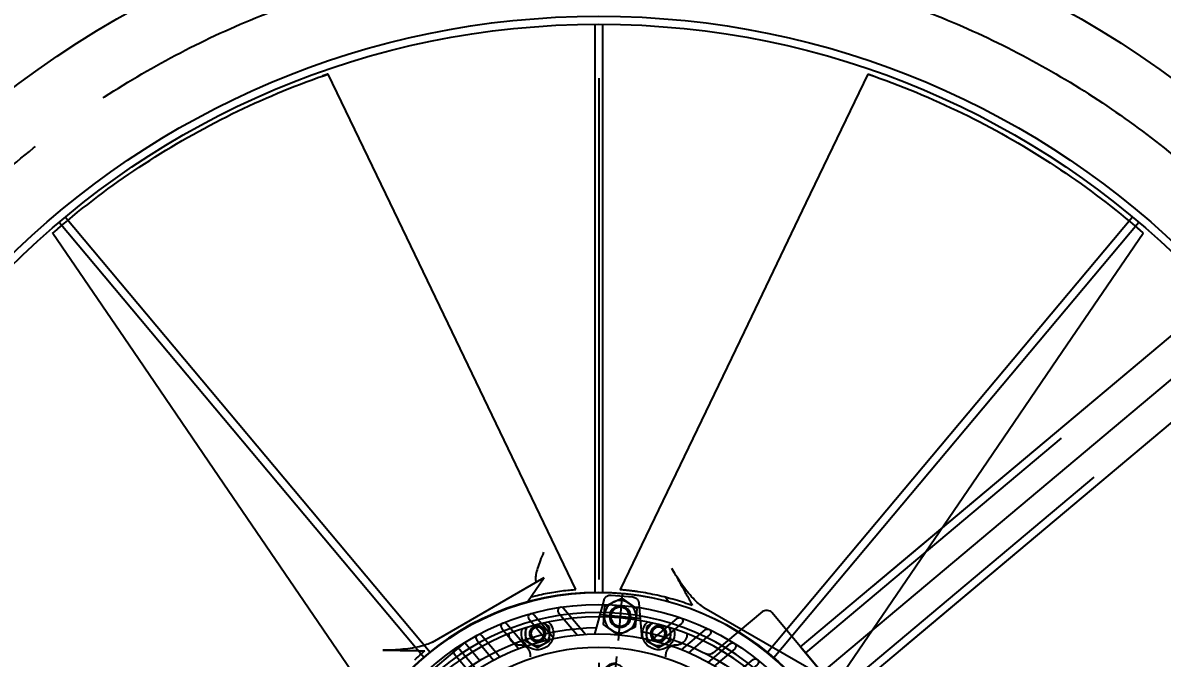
# Model space of a CAD drawing. Header units: millimetres. Extents: x -69382 to 174843, y -46375 to 101648.
# Drawn here: x -13557 to -12704, y 43932 to 44407 of the extents above; entities that cross this region are included whole.
import ezdxf

# ---------------------------------------------------------------- set-up
doc = ezdxf.new("R2010")
doc.units = ezdxf.units.MM
doc.header["$LTSCALE"] = 1000
for name, pattern in [('A-DASHD01', [0.75, 0.5, -0.25]), ('A-HIDDN01', [0.375, 0.25, -0.125]), ('CENTER', [50.8, 31.75, -6.35, 6.35, -6.35]), ('CENTER2', [1.125, 0.75, -0.125, 0.125, -0.125]), ('HIDDEN', [0.375, 0.25, -0.125]), ('PHANTOM', [2.5, 1.25, -0.25, 0.25, -0.25, 0.25, -0.25])]:
    doc.linetypes.add(name, pattern=pattern)
for name, color, linetype in [('-길작업', 255, 'Continuous'), ('1', 3, 'Continuous'), ('CEN', 1, 'CENTER'), ('CS-CONC', 4, 'Continuous'), ('CS-DIML', 1, 'Continuous'), ('CS-HIDL', 2, 'A-DASHD01'), ('CS-LEAT', 3, 'Continuous'), ('CST-01-02-02-G05-CS-EXCV', 3, 'CFZ008'), ('DIM1', 1, 'Continuous'), ('HID', 3, 'HIDDEN'), ('PHA', 6, 'PHANTOM')]:
    doc.layers.add(name, color=color, linetype=linetype)
doc.styles.add('WGTXT', font='DotumChe.ttf')
doc.linetypes.add('CFZ008', pattern='A,0.9,-0.2,[106,KHCLINE.shx,S=0.00606,R=180,X=0,Y=0],0.9', length=2)
doc.dimstyles.new('DIM-01', dxfattribs={"dimscale": 100, "dimtxt": 3, "dimasz": 0.6, "dimexe": 0, "dimexo": 0, "dimgap": 1, "dimtad": 1, "dimdec": 0, "dimrnd": 0.001, "dimzin": 1, "dimdsep": 46, "dimlunit": 6, "dimtxsty": 'WGTXT', "dimblk": 'DOT', "dimcen": 0, "dimclrd": 1, "dimclre": 1, "dimclrt": 3, "dimadec": 4, "dimazin": 0, "dimtfac": 1, "dimtdec": 0, "dimtix": 1, "dimtmove": 2, "dimatfit": 3, "dimldrblk": 'DOT', "dimfxl": 1.5, "dimlwd": -1, "dimarcsym": 0})

# ---------------------------------------------------------------- blocks, each defined once
blk = doc.blocks.new('MM2')
at = {"color": 140, "linetype": 'Continuous'}
for p, q in [((-27.5, 189), (27.5, 189)), ((-27.5, 189), (-27.5, 171.45)), ((27.5, 189), (27.5, 171.45)), ((-213, 63.5), (-164.99, 63.5)), ((-218, -58.5), (-218, 58.5)), ((-9, 28.62), (-9, 23)), ((9, 28.62), (9, 23)), ((-9, 23), (9, 23)), ((-213, -63.5), (-164.99, -63.5))]:
    blk.add_line(p, q, dxfattribs=at)
for points in [[(-21.11, 167.32), (-21.11, 187.57, -1), (-16.11, 187.57), (-16.11, 167.87)], [(21.11, 167.32), (21.11, 187.57, 1), (16.11, 187.57), (16.11, 167.87)], [(-60.55, 157.4), (-60.55, 179.32, -1), (-55.55, 179.32), (-55.55, 159.23)], [(-40.55, 163.7), (-40.55, 184.6, -1), (-35.55, 184.6), (-35.55, 164.85)], [(40.55, 163.7), (40.55, 184.6, 1), (35.55, 184.6), (35.55, 164.85)], [(60.55, 157.4), (60.55, 179.32, 1), (55.55, 179.32), (55.55, 159.23)], [(-80.55, 148.16), (-80.55, 171.36, -1), (-75.55, 171.36), (-75.55, 150.77)], [(80.55, 148.16), (80.55, 171.36, 1), (75.55, 171.36), (75.55, 150.77)], [(-100.55, 135.39), (-100.55, 160.96, -1), (-95.55, 160.96), (-95.55, 138.96)], [(100.55, 135.39), (100.55, 160.96, 1), (95.55, 160.96), (95.55, 138.96)], [(-135.39, 100.55), (-160.98, 100.55, 1), (-160.98, 95.55), (-138.96, 95.55)], [(135.39, 100.55), (160.98, 100.55, -1), (160.98, 95.55), (138.96, 95.55)], [(-148.16, 80.55), (-171.57, 80.55, 1), (-171.57, 75.55), (-150.77, 75.55)], [(148.16, 80.55), (171.57, 80.55, -1), (171.57, 75.55), (150.77, 75.55)], [(-157.4, 60.55), (-179.32, 60.55, 1), (-179.32, 55.55), (-159.23, 55.55)], [(157.4, 60.55), (179.32, 60.55, -1), (179.32, 55.55), (159.23, 55.55)], [(-163.7, 40.55), (-184.61, 40.55, 1), (-184.61, 35.55), (-164.85, 35.55)], [(163.7, 40.55), (184.61, 40.55, -1), (184.61, 35.55), (164.85, 35.55)], [(-167.32, 21.11), (-187.55, 21.11, 1), (-187.55, 16.11), (-167.87, 16.11)], [(167.32, 21.11), (187.55, 21.11, -1), (187.55, 16.11), (167.87, 16.11)], [(-167.32, -21.11), (-187.55, -21.11, -1), (-187.55, -16.11), (-167.87, -16.11)], [(167.32, -21.11), (187.55, -21.11, 1), (187.55, -16.11), (167.87, -16.11)], [(-163.7, -40.55), (-184.61, -40.55, -1), (-184.61, -35.55), (-164.85, -35.55)], [(163.7, -40.55), (184.61, -40.55, 1), (184.61, -35.55), (164.85, -35.55)], [(-157.4, -60.55), (-179.32, -60.55, -1), (-179.32, -55.55), (-159.23, -55.55)], [(157.4, -60.55), (179.32, -60.55, 1), (179.32, -55.55), (159.23, -55.55)], [(-148.16, -80.55), (-171.57, -80.55, -1), (-171.57, -75.55), (-150.77, -75.55)], [(148.16, -80.55), (171.57, -80.55, 1), (171.57, -75.55), (150.77, -75.55)], [(-135.39, -100.55), (-160.98, -100.55, -1), (-160.98, -95.55), (-138.96, -95.55)], [(135.39, -100.55), (160.98, -100.55, 1), (160.98, -95.55), (138.96, -95.55)], [(-100.55, -135.39), (-100.55, -160.96, 1), (-95.55, -160.96), (-95.55, -138.96)], [(100.55, -135.39), (100.55, -160.96, -1), (95.55, -160.96), (95.55, -138.96)], [(-80.55, -148.16), (-80.55, -171.36, 1), (-75.55, -171.36), (-75.55, -150.77)], [(80.55, -148.16), (80.55, -171.36, -1), (75.55, -171.36), (75.55, -150.77)], [(-60.55, -157.4), (-60.55, -179.32, 1), (-55.55, -179.32), (-55.55, -159.23)], [(60.55, -157.4), (60.55, -179.32, -1), (55.55, -179.32), (55.55, -159.23)], [(-40.55, -163.7), (-40.55, -184.6, 1), (-35.55, -184.6), (-35.55, -164.85)], [(-21.11, -167.32), (-21.11, -187.57, 1), (-16.11, -187.57), (-16.11, -167.87)], [(21.11, -167.32), (21.11, -187.57, -1), (16.11, -187.57), (16.11, -167.87)], [(40.55, -163.7), (40.55, -184.6, -1), (35.55, -184.6), (35.55, -164.85)]]:
    blk.add_lwpolyline(points, format="xyb", dxfattribs=at)
for points in [[(-106.11, 131.07), (-127.87, 146.3, 0.36397), (-134.27, 145.74), (-145.74, 134.28, 0.36397), (-146.3, 127.87), (-131.07, 106.12)], [(131.07, 106.11), (146.3, 127.87, 0.36397), (145.74, 134.27), (134.28, 145.74, 0.36397), (127.87, 146.3), (106.12, 131.07)], [(-131.07, -106.11), (-146.3, -127.87, 0.36397), (-145.74, -134.27), (-134.28, -145.74, 0.36397), (-127.87, -146.3), (-106.12, -131.07)], [(106.11, -131.07), (127.87, -146.3, 0.36397), (134.27, -145.74), (145.74, -134.28, 0.36397), (146.3, -127.87), (131.07, -106.12)]]:
    blk.add_lwpolyline(points, format="xyb")
for points in [[(-132.63, 115.66), (-119.25, 119.25), (-115.66, 132.63), (-125.46, 142.43), (-138.84, 138.84), (-142.43, 125.46)], [(115.66, 132.63), (119.25, 119.25), (132.63, 115.66), (142.43, 125.46), (138.84, 138.84), (125.46, 142.43)], [(-115.66, -132.63), (-119.25, -119.25), (-132.63, -115.66), (-142.43, -125.46), (-138.84, -138.84), (-125.46, -142.43)], [(132.63, -115.66), (119.25, -119.25), (115.66, -132.63), (125.46, -142.43), (138.84, -138.84), (142.43, -125.46)]]:
    blk.add_lwpolyline(points, close=True, dxfattribs=at)
for centre, radius in [((0, 0), 168.64), ((0, 0), 158.72), ((-129.05, 129.05), 12), ((-129.05, 129.05), 8), ((-129.05, 129.05), 8), ((129.05, 129.05), 12), ((129.05, 129.05), 8), ((129.05, 129.05), 8), ((-129.05, 129.05), 7), ((129.05, 129.05), 7), ((-98.78, 98.78), 7), ((98.78, 98.78), 7), ((0, 0), 7), ((-98.78, -98.78), 7), ((98.78, -98.78), 7), ((-129.05, -129.05), 12), ((129.05, -129.05), 12), ((-129.05, -129.05), 8), ((-129.05, -129.05), 8), ((-129.05, -129.05), 7), ((129.05, -129.05), 8), ((129.05, -129.05), 8), ((129.05, -129.05), 7)]:
    blk.add_circle(centre, radius, dxfattribs=at)
for centre, radius, start, end in [((0, 0), 173.64, 50.5317, 129.46573), ((0, 0), 173.64, 140.5317, 219.46573), ((-98.78, 98.78), 8, 226.64076, 135), ((98.78, 98.78), 8, 136.64076, 45), ((0, 0), 173.64, 320.5317, 39.46573), ((-213, 58.5), 5, 90, 180), ((-164.99, 68.5), 5, 270, 337.45276), ((0, 0), 30, 107.4576, 72.5424), ((0, 0), 8, 270, 180), ((-213, -58.5), 5, 180, 270), ((-164.99, -68.5), 5, 22.54724, 90), ((-98.78, -98.78), 8, 316.64076, 225), ((98.78, -98.78), 8, 46.64076, 315), ((0, 0), 173.64, 230.5317, 309.46573)]:
    blk.add_arc(centre, radius, start, end, dxfattribs=at)
at = {"layer": 'CEN'}
for p, q in [((-141.42, 141.42), (-116.31, 116.31)), ((-140.08, 118.02), (-118.02, 140.08)), ((141.42, 141.42), (116.31, 116.31)), ((118.02, 140.08), (140.08, 118.02)), ((-89.59, 89.59), (-107.98, 107.98)), ((89.59, 89.59), (107.98, 107.98)), ((-89.59, -89.59), (-107.98, -107.98)), ((89.59, -89.59), (107.98, -107.98)), ((-141.42, -141.42), (-116.31, -116.31)), ((-118.02, -140.08), (-140.08, -118.02)), ((141.42, -141.42), (116.31, -116.31)), ((140.08, -118.02), (118.02, -140.08))]:
    blk.add_line(p, q, dxfattribs=at)
blk.add_circle((0, 0), 139.7, dxfattribs=at)
blk = doc.blocks.new('QQQ')
at = {"color": 4, "linetype": 'Continuous'}
for p, q in [((297.09, 481.38), (311.34, 504.11)), ((297.09, 481.38), (311.34, 504.11)), ((526.01, 369.5), (311.34, 504.11)), ((526.01, 369.5), (311.34, 504.11)), ((517.95, 356.65), (303.29, 491.26)), ((517.95, 356.65), (303.29, 491.26)), ((519.81, 359.61), (305.14, 494.23)), ((519.81, 359.61), (305.14, 494.23)), ((511.75, 346.76), (297.09, 481.38)), ((511.75, 346.76), (297.09, 481.38)), ((308.95, 473.94), (285.39, 437.27)), ((308.95, 473.94), (285.39, 437.27)), ((436.96, 278.57), (285.39, 430.67)), ((511.75, 346.76), (526.01, 369.5)), ((511.75, 346.76), (526.01, 369.5)), ((511.75, 346.76), (443.56, 278.57)), ((511.75, 346.76), (443.56, 278.57)), ((332.45, 251.62), (251.62, 332.45)), ((-17.68, 17.68), (274.36, 309.71)), ((31.76, 67.12), (274.36, 309.71)), ((17.68, -17.68), (309.71, 274.36)), ((58.95, 23.6), (309.71, 274.36)), ((-17.68, 17.68), (17.68, -17.68))]:
    blk.add_line(p, q, dxfattribs=at)
for p, q in [((297.45, 403.51), (303.81, 409.88)), ((303.81, 409.88), (409.88, 303.81)), ((297.45, 403.51), (403.51, 297.45)), ((251.62, 332.45), (310.07, 390.89)), ((332.45, 251.62), (390.89, 310.07)), ((403.51, 297.45), (409.88, 303.81))]:
    blk.add_line(p, q)
at = {"color": 4}
blk.add_line((0, 0), (292.04, 292.04), dxfattribs=at)
at = {"color": 4, "linetype": 'Continuous'}
blk.add_lwpolyline([(509.17, 380.06), (507.89, 396.38), (506.98, 404.6), (505.88, 411.69), (504.6, 417.84), (503.13, 423.21), (501.47, 427.94), (499.64, 432.13), (497.7, 435.89), (495.66, 439.39), (493.51, 442.72), (491.26, 445.9), (488.92, 448.96), (486.5, 451.9), (484.02, 454.73), (481.48, 457.48), (478.88, 460.16), (476.24, 462.78), (473.54, 465.38), (470.78, 467.97), (467.96, 470.55), (465.06, 473.14), (462.09, 475.74), (459.04, 478.38), (455.9, 481.08), (452.69, 483.81), (449.42, 486.58), (446.11, 489.37), (442.81, 492.16), (439.52, 494.93), (436.29, 497.66), (433.15, 500.33), (430.12, 502.92), (427.21, 505.42), (424.39, 507.83), (421.64, 510.16), (418.94, 512.39), (416.26, 514.51), (413.57, 516.51), (410.85, 518.38), (408.07, 520.09), (405.22, 521.62), (402.29, 522.94), (399.28, 524.02), (396.2, 524.86), (393.06, 525.45), (389.87, 525.77), (386.64, 525.84), (383.39, 525.67), (380.14, 525.29), (376.98, 524.76), (373.92, 524.11), (371.02, 523.4), (368.3, 522.66), (365.84, 521.94), (363.7, 521.28), (361.81, 520.68), (359.54, 519.89), (356.65, 518.29), (353.97, 515.86), (351.61, 512.96), (349.03, 509.27), (345.77, 504.28), (341.51, 497.55), (335.95, 488.69)], dxfattribs=at)
blk.add_lwpolyline([(509.17, 380.06), (507.89, 396.38), (506.98, 404.6), (505.88, 411.69), (504.6, 417.84), (503.13, 423.21), (501.47, 427.94), (499.64, 432.13), (497.7, 435.89), (495.66, 439.39), (493.51, 442.72), (491.26, 445.9), (488.92, 448.96), (486.5, 451.9), (484.02, 454.73), (481.48, 457.48), (478.88, 460.16), (476.24, 462.78), (473.54, 465.38), (470.78, 467.97), (467.96, 470.55), (465.06, 473.14), (462.09, 475.74), (459.04, 478.38), (455.9, 481.08), (452.69, 483.81), (449.42, 486.58), (446.11, 489.37), (442.81, 492.16), (439.52, 494.93), (436.29, 497.66), (433.15, 500.33), (430.12, 502.92), (427.21, 505.42), (424.39, 507.83), (421.64, 510.16), (418.94, 512.39), (416.26, 514.51), (413.57, 516.51), (410.85, 518.38), (408.07, 520.09), (405.22, 521.62), (402.29, 522.94), (399.28, 524.02), (396.2, 524.86), (393.06, 525.45), (389.87, 525.77), (386.64, 525.84), (383.39, 525.67), (380.14, 525.29), (376.98, 524.76), (373.92, 524.11), (371.02, 523.4), (368.3, 522.66), (365.84, 521.94), (363.7, 521.28), (361.81, 520.68), (359.54, 519.89), (356.65, 518.29), (353.97, 515.86), (351.61, 512.96), (349.03, 509.27), (345.77, 504.28), (341.51, 497.55), (335.95, 488.69)], dxfattribs=at)
for centre, start, end in [((288.69, 433.97), 135, 225), ((288.69, 433.97), 135, 225), ((440.26, 281.87), 225, 315), ((440.26, 281.87), 225, 315)]:
    blk.add_arc(centre, 4.67, start, end, dxfattribs=at)
at = {"layer": 'CEN'}
for p, q in [((311.51, 380.41), (328.11, 397)), ((380.41, 311.51), (397, 328.11))]:
    blk.add_line(p, q, dxfattribs=at)
at = {"layer": 'HID'}
for p, q in [((255.08, 329.54), (313.25, 387.71)), ((329.54, 255.08), (387.71, 313.25)), ((-13.44, 13.44), (278.6, 305.47)), ((13.44, -13.44), (305.47, 278.6))]:
    blk.add_line(p, q, dxfattribs=at)
blk = doc.blocks.new('새G')
at = {"color": 3, "linetype": 'Continuous'}
for p, q in [((-3, 199.98), (-3, 624.99)), ((3, 624.99), (3, 199.98)), ((-399.44, 480.7), (-126.24, 155.12)), ((126.24, 155.12), (399.44, 480.7)), ((-130.84, 151.26), (-404.04, 476.84)), ((404.04, 476.84), (130.84, 151.26))]:
    blk.add_line(p, q, dxfattribs=at)
blk = doc.blocks.new('IMPELLER')
for p, q in [((23534.69, 15248.21), (23534.65, 15248.19)), ((24144.66, 15129.19), (24144.62, 15129.22)), ((23860.55, 14823.29), (23776.9, 14871.59)), ((23789.41, 14853.35), (23776.9, 14871.59)), ((23683.8, 14853.35), (23686.35, 14857.07)), ((23657.55, 14849.21), (23573.9, 14800.91)), ((23682.31, 14829.49), (23682.31, 14833.77)), ((23682.31, 14824.29), (23682.31, 14829.49)), ((23695.62, 14837.39), (23695.81, 14837.28)), ((23695.81, 14837.28), (23700.31, 14834.68)), ((23700.31, 14834.68), (23700.31, 14829.49)), ((23700.31, 14829.49), (23700.31, 14824.29)), ((23772.9, 14834.68), (23777.4, 14837.28)), ((23772.9, 14829.49), (23772.9, 14834.68)), ((23772.9, 14824.29), (23772.9, 14829.49)), ((23777.4, 14837.28), (23777.59, 14837.39)), ((23790.9, 14833.77), (23790.9, 14829.49)), ((23790.9, 14829.49), (23790.9, 14824.29)), ((23686.81, 14821.69), (23682.31, 14824.29)), ((23691.31, 14819.09), (23686.81, 14821.69)), ((23695.81, 14821.69), (23691.31, 14819.09)), ((23700.31, 14824.29), (23695.81, 14821.69)), ((23777.4, 14821.69), (23772.9, 14824.29)), ((23781.9, 14819.09), (23777.4, 14821.69)), ((23786.4, 14821.69), (23781.9, 14819.09)), ((23790.9, 14824.29), (23786.4, 14821.69))]:
    blk.add_line(p, q)
at = {"flags": 128}
for points in [[(23533.02, 15247.67), (23532.89, 15247.63), (23532.77, 15247.58), (23532.64, 15247.54), (23532.52, 15247.49), (23532.4, 15247.45), (23532.27, 15247.41), (23532.15, 15247.36), (23532.03, 15247.32), (23531.9, 15247.27), (23531.78, 15247.23), (23531.66, 15247.18), (23531.53, 15247.14), (23531.41, 15247.09), (23531.29, 15247.05), (23531.16, 15247), (23531.04, 15246.96), (23530.92, 15246.91), (23530.79, 15246.87), (23530.67, 15246.82), (23530.55, 15246.78), (23530.43, 15246.73), (23530.3, 15246.69), (23530.18, 15246.64), (23530.06, 15246.6)], [(23534.65, 15248.19), (23534.61, 15248.18), (23534.57, 15248.18), (23534.52, 15248.16), (23534.46, 15248.15), (23534.4, 15248.13), (23534.34, 15248.11), (23534.27, 15248.09), (23534.21, 15248.07), (23534.14, 15248.05), (23534.06, 15248.03), (23533.99, 15248.01), (23533.92, 15247.98), (23533.84, 15247.96), (23533.77, 15247.93), (23533.69, 15247.91), (23533.62, 15247.88), (23533.54, 15247.86), (23533.47, 15247.83), (23533.39, 15247.8), (23533.32, 15247.78), (23533.24, 15247.75), (23533.17, 15247.73), (23533.09, 15247.7), (23533.02, 15247.67)], [(23534.69, 15248.21), (23557.84, 15200), (23581.01, 15151.8), (23627.36, 15055.41), (23720.09, 14862.63)], [(23753.12, 14862.63), (23845.87, 15055.4), (23892.24, 15151.79), (23915.4, 15199.99), (23938.54, 15248.2)], [(24140.95, 15132.4), (24137.21, 15135.58), (24133.51, 15138.68), (24129.8, 15141.74), (24126.06, 15144.77), (24122.32, 15147.76), (24118.56, 15150.71), (24114.79, 15153.63), (24110.99, 15156.52), (24107.18, 15159.37), (24103.35, 15162.2), (24099.5, 15164.99), (24095.63, 15167.75), (24091.75, 15170.48), (24087.85, 15173.17), (24083.93, 15175.84), (24080, 15178.47), (24076.04, 15181.07), (24072.08, 15183.63), (24068.09, 15186.17), (24064.09, 15188.67), (24060.07, 15191.14), (24056.03, 15193.58), (24051.98, 15195.99), (24047.91, 15198.36), (24043.83, 15200.71), (24039.72, 15203.02), (24035.6, 15205.3), (24031.47, 15207.55), (24027.32, 15209.77), (24023.15, 15211.95), (24018.97, 15214.1), (24014.78, 15216.22), (24010.58, 15218.3), (24006.36, 15220.35), (24002.13, 15222.37), (23997.89, 15224.35), (23993.64, 15226.3), (23989.37, 15228.22), (23985.09, 15230.1), (23980.81, 15231.95), (23976.51, 15233.77), (23972.21, 15235.55), (23967.9, 15237.29), (23963.58, 15239), (23959.26, 15240.68), (23954.95, 15242.31), (23950.63, 15243.91), (23946.31, 15245.48), (23942.1, 15246.97), (23938.54, 15248.2)], [(23938.59, 15248.18), (23938.62, 15248.18), (23938.67, 15248.16), (23938.72, 15248.15), (23938.78, 15248.13), (23938.85, 15248.11), (23938.92, 15248.09), (23938.99, 15248.07), (23939.06, 15248.04), (23939.14, 15248.02), (23939.21, 15247.99), (23939.29, 15247.97), (23939.37, 15247.94), (23939.45, 15247.92), (23939.53, 15247.89), (23939.61, 15247.86), (23939.69, 15247.83), (23939.77, 15247.81), (23939.85, 15247.78), (23939.93, 15247.75), (23940.01, 15247.72), (23940.09, 15247.69), (23940.17, 15247.67), (23940.25, 15247.64), (23940.33, 15247.61)], [(23940.33, 15247.61), (23940.45, 15247.57), (23940.57, 15247.53), (23940.69, 15247.48), (23940.81, 15247.44), (23940.93, 15247.4), (23941.05, 15247.36), (23941.17, 15247.31), (23941.28, 15247.27), (23941.4, 15247.23), (23941.52, 15247.19), (23941.64, 15247.14), (23941.76, 15247.1), (23941.88, 15247.06), (23942, 15247.02), (23942.11, 15246.97), (23942.23, 15246.93), (23942.35, 15246.89), (23942.47, 15246.85), (23942.59, 15246.8), (23942.7, 15246.76), (23942.82, 15246.72), (23942.94, 15246.68), (23943.06, 15246.63), (23943.17, 15246.59)], [(23530.06, 15246.6), (23525.43, 15244.95), (23520.9, 15243.29), (23516.39, 15241.61), (23511.9, 15239.89), (23507.44, 15238.14), (23503.01, 15236.36), (23498.59, 15234.55), (23494.19, 15232.71), (23489.81, 15230.84), (23485.45, 15228.93), (23481.11, 15226.99), (23476.78, 15225.03), (23472.48, 15223.03), (23468.19, 15221), (23463.93, 15218.94), (23459.68, 15216.84), (23455.46, 15214.72), (23451.25, 15212.57), (23447.06, 15210.38), (23442.9, 15208.17), (23438.75, 15205.92), (23434.62, 15203.65), (23430.51, 15201.34), (23426.41, 15199.01), (23422.34, 15196.64), (23418.28, 15194.24), (23414.25, 15191.81), (23410.23, 15189.36), (23406.24, 15186.87), (23402.27, 15184.36), (23398.32, 15181.81), (23394.39, 15179.24), (23390.48, 15176.64), (23386.6, 15174.02), (23382.74, 15171.36), (23378.9, 15168.68), (23375.08, 15165.97), (23371.29, 15163.24), (23367.52, 15160.47), (23363.77, 15157.69), (23360.05, 15154.87), (23356.36, 15152.04), (23352.69, 15149.18), (23349.05, 15146.29), (23345.44, 15143.39), (23341.87, 15140.47), (23338.33, 15137.53), (23334.81, 15134.57), (23331.42, 15131.67), (23328.57, 15129.21)], [(23569.77, 14775.84), (23449.2, 14952.56), (23388.91, 15040.9), (23358.75, 15085.06), (23328.57, 15129.2)], [(23328.6, 15129.24), (23328.63, 15129.27), (23328.66, 15129.3), (23328.7, 15129.34), (23328.75, 15129.38), (23328.8, 15129.43), (23328.85, 15129.48), (23328.9, 15129.53), (23328.96, 15129.58), (23329.02, 15129.63), (23329.08, 15129.69), (23329.14, 15129.74), (23329.21, 15129.8), (23329.27, 15129.85), (23329.33, 15129.91), (23329.4, 15129.96), (23329.46, 15130.02), (23329.52, 15130.08), (23329.59, 15130.13), (23329.65, 15130.19), (23329.72, 15130.24), (23329.78, 15130.3), (23329.84, 15130.35), (23329.91, 15130.41), (23329.97, 15130.46)], [(23329.97, 15130.46), (23330.07, 15130.54), (23330.17, 15130.63), (23330.26, 15130.71), (23330.36, 15130.79), (23330.45, 15130.87), (23330.55, 15130.95), (23330.65, 15131.04), (23330.74, 15131.12), (23330.84, 15131.2), (23330.93, 15131.28), (23331.03, 15131.36), (23331.13, 15131.44), (23331.22, 15131.52), (23331.32, 15131.61), (23331.42, 15131.69), (23331.51, 15131.77), (23331.61, 15131.85), (23331.7, 15131.93), (23331.8, 15132.01), (23331.89, 15132.09), (23331.99, 15132.17), (23332.09, 15132.25), (23332.18, 15132.33), (23332.28, 15132.41)], [(24144.66, 15129.19), (24114.49, 15085.04), (24084.33, 15040.88), (24024.03, 14952.54), (23903.44, 14775.84)], [(24143.36, 15130.37), (24143.26, 15130.46), (24143.16, 15130.55), (24143.06, 15130.63), (24142.96, 15130.72), (24142.86, 15130.8), (24142.76, 15130.89), (24142.66, 15130.97), (24142.56, 15131.05), (24142.46, 15131.14), (24142.36, 15131.22), (24142.26, 15131.31), (24142.16, 15131.39), (24142.05, 15131.48), (24141.95, 15131.56), (24141.85, 15131.65), (24141.75, 15131.73), (24141.65, 15131.81), (24141.55, 15131.9), (24141.45, 15131.98), (24141.35, 15132.06), (24141.25, 15132.15), (24141.15, 15132.23), (24141.05, 15132.31), (24140.95, 15132.4)], [(24144.62, 15129.22), (24144.6, 15129.25), (24144.57, 15129.28), (24144.54, 15129.32), (24144.5, 15129.36), (24144.45, 15129.4), (24144.41, 15129.45), (24144.35, 15129.5), (24144.3, 15129.54), (24144.25, 15129.59), (24144.19, 15129.65), (24144.14, 15129.7), (24144.08, 15129.75), (24144.02, 15129.8), (24143.96, 15129.85), (24143.9, 15129.91), (24143.84, 15129.96), (24143.78, 15130.01), (24143.72, 15130.06), (24143.66, 15130.12), (24143.6, 15130.17), (24143.54, 15130.22), (24143.48, 15130.27), (24143.42, 15130.32), (24143.36, 15130.37)], [(23777.3, 14890.4), (23778.01, 14888.78), (23778.67, 14887.21), (23779.3, 14885.67), (23779.9, 14884.13), (23780.46, 14882.63), (23780.97, 14881.18), (23781.44, 14879.79), (23781.86, 14878.46), (23782.23, 14877.21), (23782.55, 14876.02), (23782.82, 14874.91), (23783.05, 14873.88), (23783.22, 14872.92), (23783.35, 14872.05), (23783.43, 14871.26), (23783.46, 14870.57), (23783.44, 14869.98), (23783.38, 14869.49), (23783.27, 14869.1), (23783.12, 14868.81), (23782.92, 14868.6), (23782.65, 14868.5), (23782.3, 14868.54), (23781.85, 14868.73)], [(23657.55, 14849.21), (23658.53, 14849.82), (23659.5, 14850.5), (23660.45, 14851.23), (23661.4, 14852.02), (23662.39, 14852.9), (23663.4, 14853.85), (23664.45, 14854.89), (23665.52, 14856.01), (23666.61, 14857.21), (23667.71, 14858.47), (23668.82, 14859.79), (23669.93, 14861.16), (23671.05, 14862.59), (23672.17, 14864.08), (23673.29, 14865.61), (23674.4, 14867.18), (23675.46, 14868.73), (23676.48, 14870.25), (23677.44, 14871.73), (23678.35, 14873.15), (23679.2, 14874.52), (23680, 14875.82), (23680.73, 14877.05), (23681.4, 14878.2)], [(23681.4, 14878.2), (23680.89, 14877.31), (23680.36, 14876.4), (23679.84, 14875.49), (23679.31, 14874.57), (23678.78, 14873.65), (23678.25, 14872.72), (23677.71, 14871.79), (23677.18, 14870.85), (23676.65, 14869.92), (23676.12, 14868.98), (23675.59, 14868.04), (23675.06, 14867.09), (23674.53, 14866.15), (23674, 14865.2), (23673.47, 14864.25), (23672.94, 14863.3), (23672.41, 14862.35), (23671.88, 14861.4), (23671.35, 14860.44), (23670.82, 14859.49), (23670.29, 14858.53), (23669.77, 14857.57), (23669.24, 14856.62), (23668.72, 14855.66)], [(23706.61, 14861.12), (23704.73, 14860.83), (23702.86, 14860.53), (23701.03, 14860.22), (23699.24, 14859.89), (23697.47, 14859.56), (23695.73, 14859.21), (23694, 14858.85), (23692.28, 14858.48), (23690.56, 14858.09), (23688.86, 14857.69), (23687.17, 14857.28), (23685.49, 14856.85), (23683.82, 14856.41), (23682.16, 14855.96), (23680.52, 14855.5), (23678.88, 14855.02), (23677.24, 14854.54), (23675.62, 14854.04), (23674.01, 14853.52), (23672.4, 14853), (23670.8, 14852.46), (23669.21, 14851.91), (23667.63, 14851.35), (23666.05, 14850.77)], [(23668.72, 14855.66), (23668.61, 14855.46), (23668.5, 14855.26), (23668.39, 14855.07), (23668.28, 14854.87), (23668.17, 14854.67), (23668.07, 14854.47), (23667.96, 14854.27), (23667.85, 14854.07), (23667.74, 14853.87), (23667.63, 14853.66), (23667.52, 14853.46), (23667.4, 14853.26), (23667.29, 14853.05), (23667.18, 14852.85), (23667.07, 14852.64), (23666.96, 14852.44), (23666.85, 14852.23), (23666.73, 14852.03), (23666.62, 14851.82), (23666.51, 14851.61), (23666.39, 14851.4), (23666.28, 14851.19), (23666.17, 14850.98), (23666.05, 14850.77)], [(23710.26, 14861.62), (23710.1, 14861.6), (23709.94, 14861.58), (23709.78, 14861.55), (23709.62, 14861.53), (23709.46, 14861.51), (23709.31, 14861.49), (23709.15, 14861.47), (23708.99, 14861.45), (23708.84, 14861.43), (23708.69, 14861.41), (23708.53, 14861.39), (23708.38, 14861.37), (23708.23, 14861.35), (23708.08, 14861.33), (23707.93, 14861.3), (23707.78, 14861.28), (23707.63, 14861.26), (23707.48, 14861.24), (23707.34, 14861.22), (23707.19, 14861.2), (23707.04, 14861.18), (23706.9, 14861.16), (23706.75, 14861.14), (23706.61, 14861.12)], [(23718.64, 14862.51), (23718.36, 14862.49), (23718.06, 14862.46), (23717.74, 14862.43), (23717.4, 14862.4), (23717.05, 14862.37), (23716.7, 14862.34), (23716.34, 14862.3), (23715.97, 14862.27), (23715.6, 14862.23), (23715.23, 14862.19), (23714.86, 14862.15), (23714.5, 14862.11), (23714.13, 14862.07), (23713.77, 14862.03), (23713.4, 14861.99), (23713.04, 14861.95), (23712.68, 14861.91), (23712.33, 14861.87), (23711.97, 14861.83), (23711.63, 14861.79), (23711.28, 14861.74), (23710.94, 14861.7), (23710.6, 14861.66), (23710.26, 14861.62)], [(23720.09, 14862.63), (23720.09, 14862.63), (23720.09, 14862.63), (23720.08, 14862.63), (23720.06, 14862.63), (23720.04, 14862.63), (23720.02, 14862.63), (23719.99, 14862.62), (23719.96, 14862.62), (23719.92, 14862.62), (23719.88, 14862.61), (23719.83, 14862.61), (23719.78, 14862.61), (23719.72, 14862.6), (23719.65, 14862.6), (23719.58, 14862.59), (23719.5, 14862.58), (23719.41, 14862.58), (23719.32, 14862.57), (23719.22, 14862.56), (23719.12, 14862.55), (23719.01, 14862.54), (23718.89, 14862.53), (23718.77, 14862.52), (23718.64, 14862.51)], [(23786.86, 14857.07), (23785.28, 14857.47), (23783.71, 14857.84), (23782.14, 14858.21), (23780.57, 14858.56), (23779, 14858.9), (23777.44, 14859.22), (23775.88, 14859.53), (23774.33, 14859.83), (23772.78, 14860.11), (23771.24, 14860.38), (23769.71, 14860.63), (23768.18, 14860.88), (23766.67, 14861.11), (23765.16, 14861.32), (23763.66, 14861.52), (23762.17, 14861.72), (23760.7, 14861.89), (23759.28, 14862.05), (23757.91, 14862.2), (23756.59, 14862.33), (23755.3, 14862.45), (23754.22, 14862.54), (23753.44, 14862.61), (23753.12, 14862.63)], [(23669.98, 14829.41), (23669.99, 14828.85), (23670.04, 14828.31), (23670.12, 14827.77), (23670.24, 14827.23), (23670.41, 14826.68), (23670.6, 14826.14), (23670.84, 14825.62), (23671.09, 14825.14), (23671.37, 14824.68), (23671.7, 14824.22), (23672.06, 14823.78), (23672.45, 14823.36), (23672.87, 14822.98), (23673.29, 14822.64), (23673.73, 14822.32), (23674.21, 14822.03), (23674.71, 14821.76), (23675.24, 14821.53), (23675.77, 14821.33), (23676.29, 14821.18), (23676.81, 14821.06), (23677.37, 14820.97), (23677.94, 14820.91), (23678.51, 14820.89)], [(23794.7, 14820.89), (23795.27, 14820.91), (23795.84, 14820.97), (23796.4, 14821.06), (23796.93, 14821.18), (23797.45, 14821.33), (23797.97, 14821.53), (23798.5, 14821.76), (23799, 14822.03), (23799.48, 14822.32), (23799.92, 14822.64), (23800.34, 14822.98), (23800.76, 14823.36), (23801.15, 14823.78), (23801.51, 14824.22), (23801.84, 14824.68), (23802.12, 14825.14), (23802.38, 14825.62), (23802.61, 14826.14), (23802.81, 14826.68), (23802.97, 14827.23), (23803.09, 14827.77), (23803.17, 14828.31), (23803.22, 14828.85), (23803.23, 14829.41)], [(23678.51, 14820.89), (23678.99, 14820.88), (23679.46, 14820.84), (23679.93, 14820.77), (23680.37, 14820.67), (23680.8, 14820.55), (23681.24, 14820.4), (23681.68, 14820.22), (23682.11, 14820), (23682.52, 14819.77), (23682.9, 14819.51), (23683.25, 14819.25), (23683.6, 14818.95), (23683.94, 14818.62), (23684.26, 14818.27), (23684.56, 14817.9), (23684.83, 14817.51), (23685.06, 14817.13), (23685.27, 14816.73), (23685.46, 14816.31), (23685.63, 14815.86), (23685.77, 14815.41), (23685.88, 14814.95), (23685.96, 14814.5), (23686.01, 14814.06)], [(23787.2, 14814.06), (23787.25, 14814.5), (23787.33, 14814.95), (23787.44, 14815.41), (23787.58, 14815.86), (23787.75, 14816.31), (23787.94, 14816.73), (23788.15, 14817.13), (23788.39, 14817.51), (23788.65, 14817.9), (23788.95, 14818.27), (23789.27, 14818.62), (23789.61, 14818.95), (23789.96, 14819.25), (23790.31, 14819.51), (23790.7, 14819.77), (23791.11, 14820), (23791.53, 14820.22), (23791.97, 14820.4), (23792.41, 14820.55), (23792.84, 14820.67), (23793.28, 14820.77), (23793.75, 14820.84), (23794.22, 14820.88), (23794.7, 14820.89)], [(23860.55, 14823.29), (23861.56, 14822.75), (23862.64, 14822.25), (23863.75, 14821.79), (23864.91, 14821.36), (23866.16, 14820.95), (23867.49, 14820.55), (23868.92, 14820.16), (23870.42, 14819.79), (23872, 14819.45), (23873.65, 14819.12), (23875.34, 14818.82), (23877.09, 14818.55), (23878.89, 14818.29), (23880.73, 14818.07), (23882.62, 14817.86), (23884.53, 14817.69), (23886.41, 14817.54), (23888.23, 14817.42), (23889.99, 14817.32), (23891.68, 14817.25), (23893.3, 14817.2), (23894.82, 14817.16), (23896.25, 14817.14), (23897.58, 14817.13)], [(23686.01, 14814.06), (23686.02, 14813.99), (23686.02, 14813.91), (23686.03, 14813.84), (23686.04, 14813.76), (23686.04, 14813.69), (23686.05, 14813.62), (23686.06, 14813.54), (23686.06, 14813.47), (23686.07, 14813.4), (23686.08, 14813.32), (23686.08, 14813.25), (23686.09, 14813.18), (23686.1, 14813.1), (23686.1, 14813.03), (23686.11, 14812.96), (23686.11, 14812.88), (23686.12, 14812.81), (23686.13, 14812.74), (23686.14, 14812.66), (23686.14, 14812.59), (23686.15, 14812.52), (23686.16, 14812.44), (23686.16, 14812.37), (23686.17, 14812.3)], [(23787.04, 14812.3), (23787.05, 14812.37), (23787.06, 14812.44), (23787.06, 14812.52), (23787.07, 14812.59), (23787.08, 14812.66), (23787.08, 14812.74), (23787.09, 14812.81), (23787.1, 14812.88), (23787.1, 14812.96), (23787.11, 14813.03), (23787.12, 14813.1), (23787.12, 14813.18), (23787.13, 14813.25), (23787.14, 14813.32), (23787.14, 14813.4), (23787.15, 14813.47), (23787.15, 14813.54), (23787.16, 14813.62), (23787.17, 14813.69), (23787.17, 14813.76), (23787.18, 14813.84), (23787.19, 14813.91), (23787.19, 14813.99), (23787.2, 14814.06)], [(23871.72, 14816.85), (23871.49, 14816.84), (23871.27, 14816.84), (23871.04, 14816.83), (23870.82, 14816.83), (23870.59, 14816.82), (23870.36, 14816.82), (23870.13, 14816.81), (23869.9, 14816.81), (23869.67, 14816.8), (23869.44, 14816.79), (23869.21, 14816.79), (23868.98, 14816.78), (23868.75, 14816.78), (23868.52, 14816.77), (23868.28, 14816.77), (23868.05, 14816.76), (23867.81, 14816.75), (23867.58, 14816.75), (23867.34, 14816.74), (23867.11, 14816.74), (23866.87, 14816.73), (23866.63, 14816.72), (23866.39, 14816.72), (23866.15, 14816.71)], [(23873.76, 14810.06), (23872.51, 14811.2), (23871.25, 14812.33), (23869.99, 14813.44), (23868.72, 14814.55), (23867.44, 14815.64), (23866.15, 14816.71)], [(23897.58, 14817.13), (23896.55, 14817.13), (23895.51, 14817.13), (23894.45, 14817.13), (23893.39, 14817.13), (23892.33, 14817.13), (23891.26, 14817.13), (23890.18, 14817.12), (23889.11, 14817.11), (23888.03, 14817.11), (23886.95, 14817.1), (23885.87, 14817.09), (23884.79, 14817.07), (23883.71, 14817.06), (23882.62, 14817.05), (23881.53, 14817.03), (23880.45, 14817.02), (23879.36, 14817), (23878.27, 14816.98), (23877.18, 14816.96), (23876.08, 14816.94), (23874.99, 14816.92), (23873.9, 14816.9), (23872.81, 14816.87), (23871.72, 14816.85)]]:
    blk.add_lwpolyline(points, dxfattribs=at)
for centre, radius in [((23736.61, 14660.45), 200), ((23736.61, 14660.45), 185), ((23736.61, 14660.45), 181.63), ((23691.31, 14829.49), 6), ((23691.31, 14829.49), 6), ((23691.31, 14829.49), 4.93), ((23781.9, 14829.49), 6), ((23781.9, 14829.49), 6), ((23781.9, 14829.49), 4.93)]:
    blk.add_circle(centre, radius)
for centre, radius, start, end in [((23691.31, 14829.49), 12, 163.1086, 46.8914), ((23781.9, 14829.49), 12, 133.1086, 16.8914), ((23691.31, 14829.49), 9, 148.57984, 180), ((23691.31, 14829.49), 9, 180, 240), ((23691.31, 14829.49), 9, 60, 61.42016), ((23691.31, 14829.49), 9, 0, 60), ((23691.31, 14829.49), 9, 300, 0), ((23781.9, 14829.49), 9, 120, 180), ((23781.9, 14829.49), 9, 180, 240), ((23781.9, 14829.49), 9, 118.57984, 120), ((23781.9, 14829.49), 9, 300, 0), ((23781.9, 14829.49), 9, 0, 31.42016), ((23691.31, 14829.49), 9, 240, 300), ((23781.9, 14829.49), 9, 240, 300)]:
    blk.add_arc(centre, radius, start, end)
blk = doc.blocks.new('_Dot')
at = {"layer": 'DIM1'}
blk.add_line((0, 0), (-1, 0), dxfattribs=at)
at = {"layer": 'DIM1', "const_width": 0.5}
blk.add_lwpolyline([(-0.25, 0, 1), (0.25, 0, 1)], format="xyb", close=True, dxfattribs=at)
blk = doc.blocks.new('*D668')
at = {"layer": 'CS-DIML', "color": 1, "transparency": 16777216}
blk.add_arc((-12025.4, 58033.28), 15762.87, 256.16454, 285.263205, dxfattribs=at)
at = {"layer": 'Defpoints', "color": 0, "transparency": 16777216}
for p in [(-8536.78, 45437.76), (-15269.09, 45075.14), (-13182.2, 42312.91), (-6225.14, 37091.69), (-17302.06, 36953.67)]:
    blk.add_point(p, dxfattribs=at)
at = {"layer": 'CS-DIML', "color": 1, "transparency": 16777216, "xscale": 60, "yscale": 60, "zscale": 60}
for p, rotation in [((-7817.91, 42842.32), 15.37225058786716), ((-15853.07, 42742.2), 166.0554937834205)]:
    blk.add_blockref('_Dot', p, dxfattribs=dict(at, rotation=rotation))
at = {"layer": 'CS-DIML', "color": 3, "transparency": 16777216, "insert": (-11832.47, 42549.97), "char_height": 300, "attachment_point": 5, "rotation": 0.71387, "style": 'WGTXT'}
blk.add_mtext('φ3', dxfattribs=at)

msp = doc.modelspace()

# ---------------------------------------------------------------- linework, layer by layer
at = {"layer": '-길작업', "color": 3}
msp.add_circle((-11340.1893, 41156.7252), 12116.7265, dxfattribs=at)
at = {"color": 3}
msp.add_circle((-13125.8632, 43781.2143), 725, dxfattribs=at)
for radius in [631, 625, 625, 200, 191]:
    msp.add_circle((-13125.8632, 43781.2143), radius)
at = {"layer": '1', "color": 1, "linetype": 'CENTER2', "ltscale": 0.5}
msp.add_line((-13125.8632, 44928.4244), (-13125.8632, 42994.6809), dxfattribs=at)
msp.add_circle((-13125.8632, 43781.2143), 680, dxfattribs=at)
at = {"layer": 'CS-CONC'}
for radius in [6190, 5890]:
    msp.add_arc((-12025.3782, 39133.2447), radius, 30, 150, dxfattribs=at)
at = {"layer": 'CS-DIML', "color": 2, "linetype": 'A-HIDDN01', "const_width": 10, "elevation": 0, "flags": 128}
msp.add_lwpolyline([(-17659.506, 37627.5889, -0.05590183), (-17674.2563, 37667.9404), (-17666.357, 37656.3351, 0.65958266), (-17561.5751, 37701.2095, 0.29241564), (-17597.5681, 37757.4912, -0.18139845), (-17797.1881, 37982.8435, -0.21739533), (-17390.4056, 42230.7447, -0.57735027), (-6660.3508, 42230.7447, -0.18881745), (-5996.2205, 37847.2503, -0.20153779), (-6167.4811, 37602.8944, 0.26944747), (-6198.7825, 37549.028, 0.71472588), (-6087.7813, 37511.0427), (-6081.9959, 37520.8649, -0.06285478), (-6089.9865, 37485.489, -0.01723721), (-6221.3373, 37087.5586, -0.12964194), (-17305.2431, 36949.3153, -0.03727576)], format="xyb", close=True, dxfattribs=at)
at = {"layer": 'CS-HIDL'}
msp.add_lwpolyline([(-13125.8632, 42681.2143, 1), (-13125.8632, 44881.2143, 1)], format="xyb", close=True, dxfattribs=at)
at = {"layer": 'CS-LEAT'}
msp.add_lwpolyline([(-6193.7825, 37549.0383, -0.26952287), (-6164.9816, 37598.5639, 0.19953737), (-5991.4111, 37845.8492, 0.18882753), (-6656.0207, 42233.2447, 0.57735027), (-17394.7357, 42233.2447, 0.21740028), (-17801.8822, 37981.1187, 0.1820898), (-17599.7983, 37753.0135, -0.29311213), (-17566.5751, 37701.2095)], format="xyb", dxfattribs=at)
at = {"layer": 'CST-01-02-02-G05-CS-EXCV', "linetype": 'CFZ008', "ltscale": 1.5}
msp.add_lwpolyline([(-6133.6942, 36992.594, 0.22526256), (-6560.7579, 42288.2447, 0.57735027), (-17489.9985, 42288.2447, 0.27896021), (-17378.5378, 36849.1703)], format="xyb", dxfattribs=at)

# ---------------------------------------------------------------- block references
at = {"xscale": -1}
for name, p in [('새G', (-13125.8632, 43781.2143)), ('IMPELLER', (10610.0961, 29120.7645))]:
    msp.add_blockref(name, p, dxfattribs=at)
at = {"layer": 'PHA', "rotation": 355.0000000001338}
msp.add_blockref('QQQ', (-12958.8655, 43921.342), dxfattribs=at)
at = {"layer": 'PHA', "xscale": -1, "rotation": 39.99999999982192}
msp.add_blockref('MM2', (-13125.8632, 43781.2143), dxfattribs=at)

# ---------------------------------------------------------------- dimensions: what is measured, and where the dimension line sits
at = {"layer": 'CS-DIML'}
dim = msp.add_angular_dim_2l(base=(-13182.2014, 42312.9072), line1=((-8536.7789, 45437.7633), (-6225.1425, 37091.6928)), line2=((-17302.0638, 36953.6736), (-15269.0896, 45075.1426)), text='φ3', dimstyle='DIM-01', dxfattribs=at)
dim.commit()
dim.dimension.update_dxf_attribs({"geometry": '*D668', "text_midpoint": (-11832.4735, 42549.9661)})

doc.saveas('drawing.dxf')
